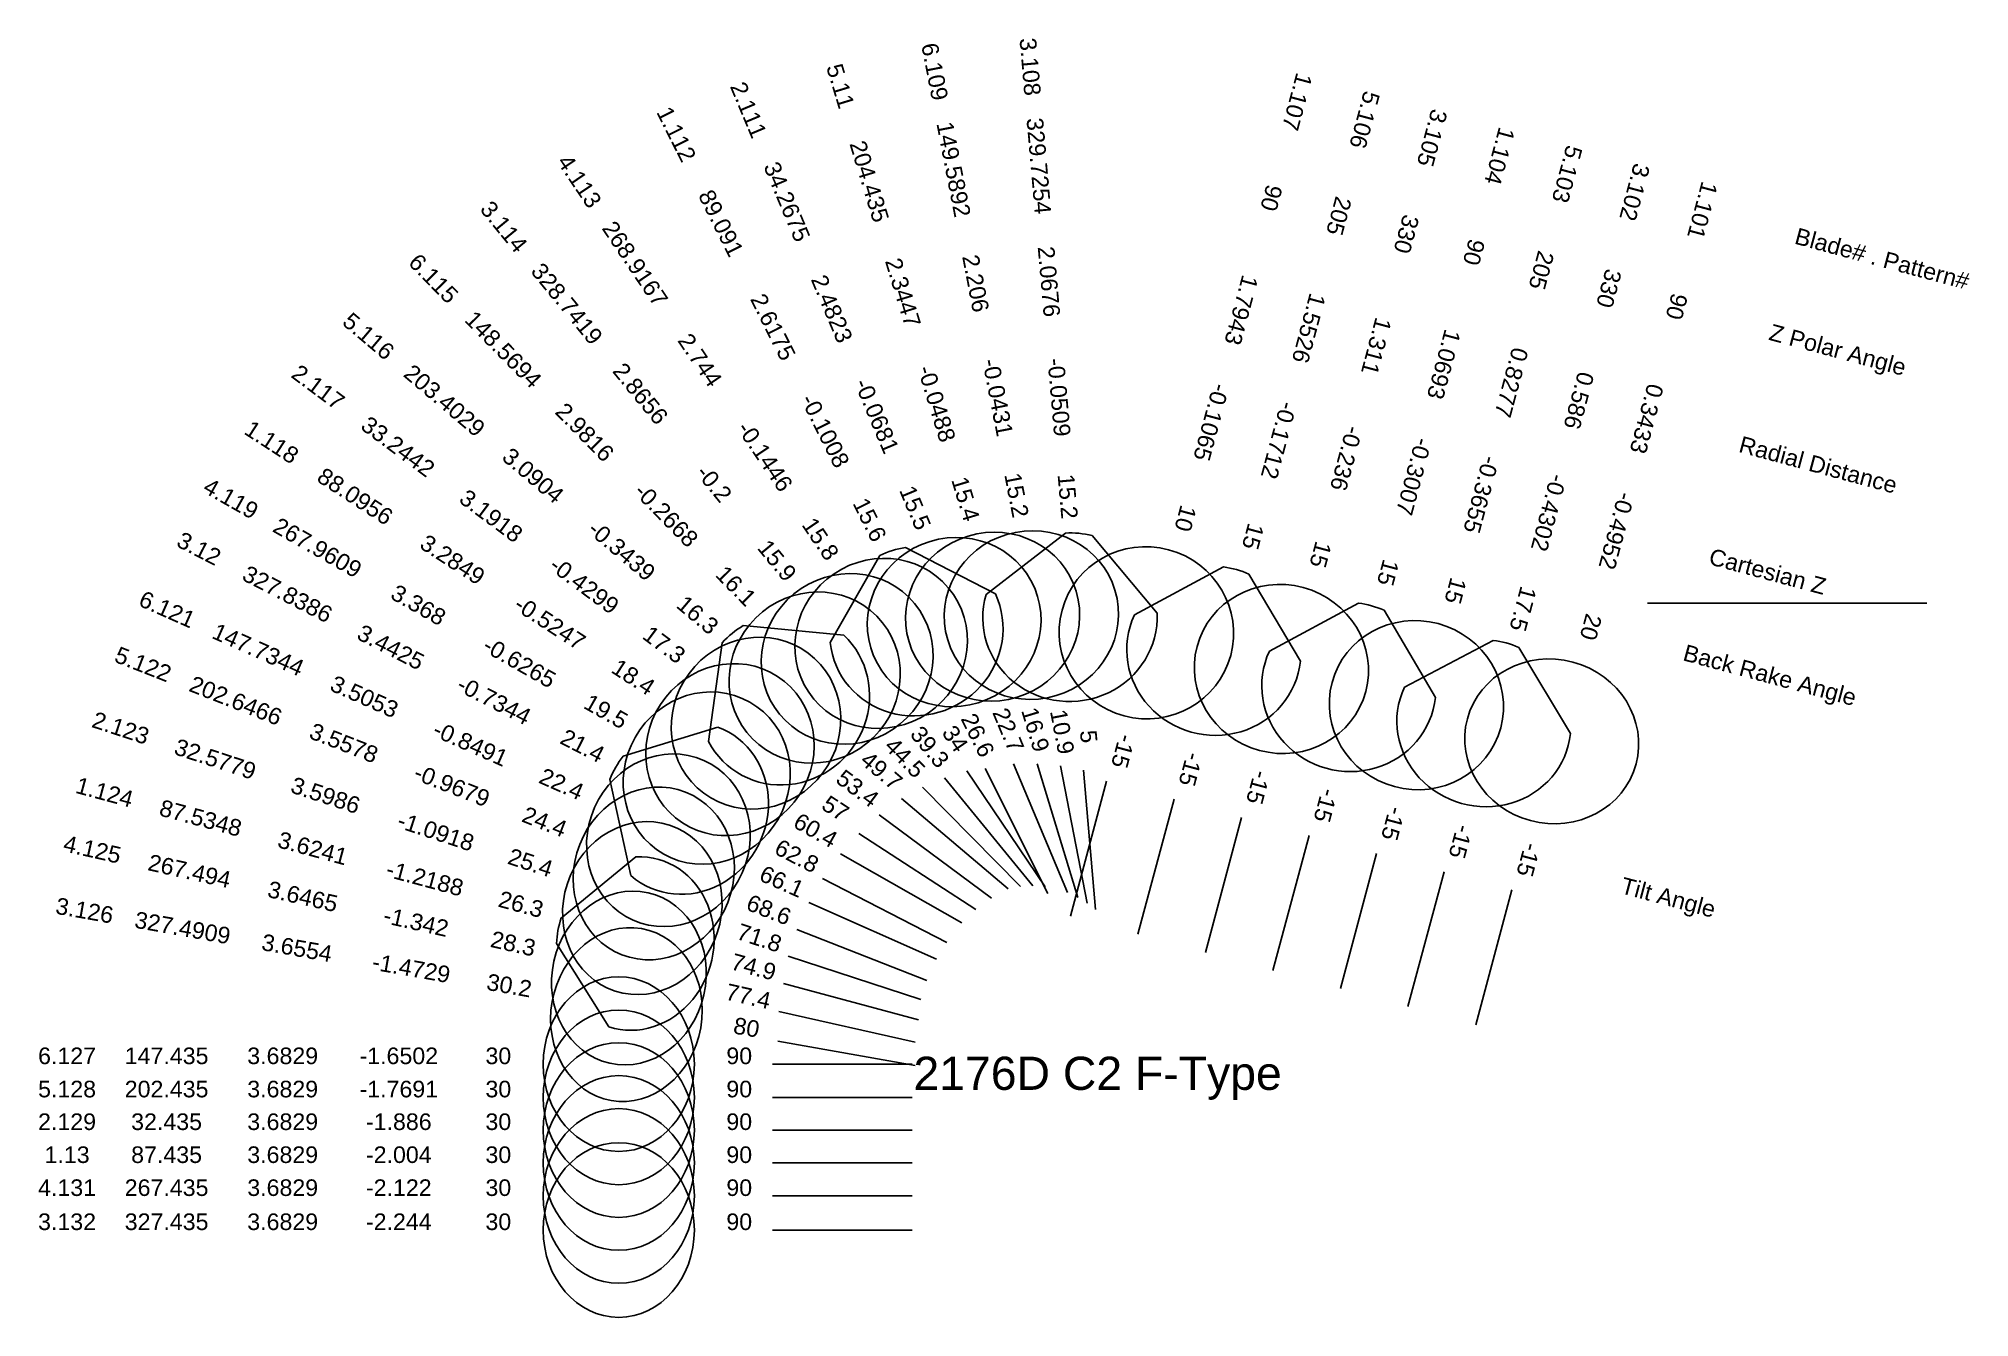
# Model space of a CAD drawing. Header units: inches. Extents: x -5.76 to 1.15, y -2.56 to 2.02.
import ezdxf
from ezdxf.enums import TextEntityAlignment as Align

# ---------------------------------------------------------------- set-up
doc = ezdxf.new("R2010")
doc.units = ezdxf.units.IN
doc.header["$MEASUREMENT"] = 0
for name, color, linetype, true_color in [('Blade_1', 30, 'Continuous', 0xff7f00), ('Blade_2', 7, 'Continuous', 0xcccc00), ('Blade_3', 7, 'Continuous', 0x00cc00), ('Blade_4', 7, 'Continuous', 0x00cccc), ('Blade_5', 7, 'Continuous', 0x0066cc), ('Blade_6', 190, 'Continuous', 0x7f00ff)]:
    doc.layers.add(name, color=color, linetype=linetype, true_color=true_color)
doc.styles.get("Standard").update_dxf_attribs({"font": 'arial.ttf'})

msp = doc.modelspace()

# ---------------------------------------------------------------- linework, layer by layer
msp.add_line((0, 0), (1, 0))
at = {"layer": 'Blade_1'}
for p, q in [((-2.7487, 0.1701), (-2.9261, -0.1409)), ((-2.6565, 0.1988), (-2.3348, 0.0323)), ((-1.0352, -0.0006), (-1.3539, -0.1722)), ((-0.9436, -0.0259), (-0.7592, -0.3376)), ((-2.3709, -0.5924), (-2.1467, -1.0393)), ((-2.3709, -0.5924), (-2.1467, -1.0393)), ((-1.9367, -0.6378), (-2.0661, -1.1207)), ((-1.9367, -0.6378), (-2.0661, -1.1207)), ((-2.8237, -0.8243), (-2.4043, -1.0966)), ((-2.8237, -0.8243), (-2.4043, -1.0966)), ((-1.2117, -0.832), (-1.3411, -1.3149)), ((-1.2117, -0.832), (-1.3411, -1.3149)), ((-3.8889, -1.1273), (-3.6214, -0.9087)), ((-0.4857, -1.0265), (-0.6151, -1.5094)), ((-0.4857, -1.0265), (-0.6151, -1.5094)), ((-3.906, -1.2183), (-3.7186, -1.5166)), ((-3.093, -1.3617), (-2.6102, -1.4916)), ((-3.093, -1.3617), (-2.6102, -1.4916)), ((-3.1329, -2.004), (-2.6329, -2.004)), ((-3.1329, -2.004), (-2.6329, -2.004))]:
    msp.add_line(p, q, dxfattribs=at)
for centre, major_axis, ratio in [((-1.7943, -0.1065), (0.3019, -0.0809), 0.984808), ((-3.2849, -0.5247), (0.1702, 0.2621), 0.948815), ((-0.3433, -0.4952), (0.3019, -0.0809), 0.939693), ((-0.3433, -0.4952), (0.3019, -0.0809), 0.939693), ((-3.6829, -2.004), (0, 0.3125), 0.866025)]:
    msp.add_ellipse(centre, major_axis=major_axis, ratio=ratio, dxfattribs=at)
for centre, major_axis, ratio, start_param, end_param in [((-2.6175, -0.1008), (0.2793, 0.1401), 0.963048, 1.246788, 1.557213), ((-2.6175, -0.1008), (0.2793, 0.1401), 0.963048, 2.793908, 6.257141), ((-1.0693, -0.3007), (0.3019, -0.0809), 0.965926, 1.409197, 1.714618), ((-1.0693, -0.3007), (0.3019, -0.0809), 0.965926, 2.973677, 6.43155), ((-3.6241, -1.2188), (0.0812, 0.3018), 0.896171, 3.091855, 6.565269), ((-3.6241, -1.2188), (0.0812, 0.3018), 0.896171, 7.791209, 8.088819)]:
    msp.add_ellipse(centre, major_axis=major_axis, ratio=ratio, start_param=start_param, end_param=end_param, dxfattribs=at)
at = {"layer": 'Blade_2'}
for p, q in [((-2.2697, -0.5754), (-2.0765, -1.0365)), ((-2.7504, -0.7581), (-2.3492, -1.0564)), ((-3.0761, -1.2635), (-2.6011, -1.4195)), ((-3.1329, -1.886), (-2.6329, -1.886))]:
    msp.add_line(p, q, dxfattribs=at)
for centre, major_axis, ratio in [((-2.4823, -0.0681), (0.2882, 0.1208), 0.963726), ((-3.1918, -0.4299), (0.1865, 0.2508), 0.954517), ((-3.5986, -1.0918), (0.0975, 0.2969), 0.903577), ((-3.6829, -1.886), (0, 0.3125), 0.866025)]:
    msp.add_ellipse(centre, major_axis=major_axis, ratio=ratio, dxfattribs=at)
at = {"layer": 'Blade_3'}
for p, q in [((-2.0843, 0.2503), (-2.3678, 0.0309)), ((-1.9882, 0.2414), (-1.7554, -0.0369)), ((-0.553, -0.1337), (-0.8704, -0.3017)), ((-0.4613, -0.1591), (-0.276, -0.4671)), ((-3.6672, -0.5481), (-3.3278, -0.444)), ((-2.0197, -0.5988), (-1.9762, -1.0969)), ((-2.0197, -0.5988), (-1.9762, -1.0969)), ((-3.7148, -0.6313), (-3.6395, -0.9757)), ((-2.5171, -0.6255), (-2.2002, -1.0123)), ((-2.5171, -0.6255), (-2.2002, -1.0123)), ((-1.4534, -0.7673), (-1.5828, -1.2502)), ((-1.4534, -0.7673), (-1.5828, -1.2502)), ((-0.7284, -0.9615), (-0.8578, -1.4444)), ((-0.7284, -0.9615), (-0.8578, -1.4444)), ((-2.9534, -0.9858), (-2.5087, -1.2144)), ((-2.9534, -0.9858), (-2.5087, -1.2144)), ((-3.1138, -1.5685), (-2.6214, -1.6555)), ((-3.1138, -1.5685), (-2.6214, -1.6555)), ((-3.1329, -2.244), (-2.6329, -2.244)), ((-3.1329, -2.244), (-2.6329, -2.244))]:
    msp.add_line(p, q, dxfattribs=at)
for centre, major_axis, ratio, start_param, end_param in [((-2.0676, -0.0509), (0.3113, 0.0272), 0.965239, 1.229557, 1.540162), ((-2.0676, -0.0509), (0.3113, 0.0272), 0.965239, 2.776605, 6.23919), ((-0.586, -0.4302), (0.3019, -0.0809), 0.953717, 1.409311, 1.71482), ((-0.586, -0.4302), (0.3019, -0.0809), 0.953717, 2.971419, 6.433466), ((-3.4425, -0.7344), (0.1429, 0.2779), 0.930939, 2.916664, 6.389252), ((-3.4425, -0.7344), (0.1429, 0.2779), 0.930939, 1.367976, 1.676092)]:
    msp.add_ellipse(centre, major_axis=major_axis, ratio=ratio, start_param=start_param, end_param=end_param, dxfattribs=at)
for centre, major_axis, ratio in [((-2.8656, -0.2), (0.2417, 0.198), 0.961565), ((-1.311, -0.236), (0.3019, -0.0809), 0.965926), ((-1.311, -0.236), (0.3019, -0.0809), 0.965926), ((-3.6554, -1.4729), (0.0543, 0.3077), 0.864592), ((-3.6829, -2.244), (0, 0.3125), 0.866025)]:
    msp.add_ellipse(centre, major_axis=major_axis, ratio=ratio, dxfattribs=at)
at = {"layer": 'Blade_4'}
for p, q in [((-2.4366, -0.6007), (-2.1571, -1.0152)), ((-2.8897, -0.8979), (-2.4548, -1.1447)), ((-3.1098, -1.4622), (-2.6219, -1.5714)), ((-3.1329, -2.122), (-2.6329, -2.122))]:
    msp.add_line(p, q, dxfattribs=at)
for centre, major_axis, ratio in [((-2.744, -0.1446), (0.2591, 0.1747), 0.96233), ((-3.368, -0.6265), (0.1542, 0.2718), 0.942879), ((-3.6465, -1.342), (0.0683, 0.3049), 0.880809), ((-3.6829, -2.122), (0, 0.3125), 0.866025)]:
    msp.add_ellipse(centre, major_axis=major_axis, ratio=ratio, dxfattribs=at)
at = {"layer": 'Blade_5'}
for p, q in [((-1.5185, 0.1289), (-1.8372, -0.0427)), ((-1.4269, 0.1036), (-1.2425, -0.2081)), ((-3.2374, -0.0807), (-2.8773, -0.1154)), ((-3.3124, -0.1421), (-3.362, -0.4952)), ((-2.1852, -0.5752), (-2.0401, -1.0537)), ((-2.1852, -0.5752), (-2.0401, -1.0537)), ((-2.6707, -0.6993), (-2.2891, -1.0224)), ((-2.6707, -0.6993), (-2.2891, -1.0224)), ((-1.695, -0.7025), (-1.8244, -1.1854)), ((-1.695, -0.7025), (-1.8244, -1.1854)), ((-0.9701, -0.8968), (-1.0995, -1.3797)), ((-0.9701, -0.8968), (-1.0995, -1.3797)), ((-3.0458, -1.1688), (-2.5803, -1.3514)), ((-3.0458, -1.1688), (-2.5803, -1.3514)), ((-3.1329, -1.7691), (-2.6329, -1.7691)), ((-3.1329, -1.7691), (-2.6329, -1.7691))]:
    msp.add_line(p, q, dxfattribs=at)
for centre, major_axis, ratio in [((-2.3447, -0.0488), (0.2991, 0.0906), 0.964323), ((-0.8277, -0.3655), (0.3019, -0.0809), 0.965926), ((-0.8277, -0.3655), (0.3019, -0.0809), 0.965926), ((-3.5578, -0.9679), (0.1141, 0.2909), 0.910856), ((-3.6829, -1.7691), (0, 0.3125), 0.866025)]:
    msp.add_ellipse(centre, major_axis=major_axis, ratio=ratio, dxfattribs=at)
for centre, major_axis, ratio, start_param, end_param in [((-1.5526, -0.1712), (0.3019, -0.0809), 0.965926, 1.409197, 1.714618), ((-1.5526, -0.1712), (0.3019, -0.0809), 0.965926, 2.973677, 6.43155), ((-3.0904, -0.3439), (0.2019, 0.2385), 0.959956, 2.76796, 6.233215), ((-3.0904, -0.3439), (0.2019, 0.2385), 0.959956, 1.225217, 1.536872)]:
    msp.add_ellipse(centre, major_axis=major_axis, ratio=ratio, start_param=start_param, end_param=end_param, dxfattribs=at)
at = {"layer": 'Blade_6'}
for p, q in [((-2.1016, -0.5831), (-2.0068, -1.074)), ((-2.5958, -0.6588), (-2.245, -1.0151)), ((-3.0024, -1.0717), (-2.5452, -1.2741)), ((-3.1329, -1.6502), (-2.6329, -1.6502))]:
    msp.add_line(p, q, dxfattribs=at)
for centre, major_axis, ratio in [((-2.206, -0.0431), (0.3068, 0.0593), 0.96483), ((-2.9816, -0.2668), (0.2227, 0.2192), 0.960767), ((-3.5053, -0.8491), (0.1265, 0.2858), 0.924298), ((-3.6829, -1.6502), (0, 0.3125), 0.866025)]:
    msp.add_ellipse(centre, major_axis=major_axis, ratio=ratio, dxfattribs=at)

# ---------------------------------------------------------------- texts
for s, height, p in [('Blade# . Pattern#', 0.059375, (0.5301, 1.3154)), ('Z Polar Angle', 0.059375, (0.4379, 0.9713)), ('Radial Distance', 0.059375, (0.3303, 0.5699)), ('Cartesian Z', 0.059375, (0.2227, 0.1684)), ('Back Rake Angle', 0.059375, (0.1305, -0.1757)), ('Tilt Angle', 0.05937, (-0.0927, -1.0088))]:
    msp.add_text(s, height=height, rotation=345).set_placement(p, align=Align.MIDDLE_LEFT)
msp.add_text('2176D C2 F-Type', height=0.11875).set_placement((-1.9688, -1.683), align=Align.MIDDLE_CENTER)
at = {"layer": 'Blade_1'}
for s, rotation, p in [('1.107', 255, (-1.2831, 1.8012)), ('1.107', 255, (-1.2831, 1.8012)), ('1.112', 296.64194, (-3.5031, 1.6645)), ('1.112', 296.64194, (-3.5031, 1.6645)), ('1.104', 255, (-0.5581, 1.607)), ('1.104', 255, (-0.5581, 1.607)), ('89.091', 296.64194, (-3.3434, 1.3461)), ('89.091', 296.64194, (-3.3434, 1.3461)), ('90', 255, (-1.3753, 1.4571)), ('90', 255, (-1.3753, 1.4571)), ('1.101', 255, (0.1679, 1.4125)), ('1.101', 255, (0.1679, 1.4125)), ('90', 255, (-0.6503, 1.2629)), ('90', 255, (-0.6503, 1.2629)), ('2.6175', 296.64194, (-3.157, 0.9746)), ('2.6175', 296.64194, (-3.157, 0.9746)), ('1.7943', 255, (-1.4829, 1.0556)), ('1.7943', 255, (-1.4829, 1.0556)), ('90', 255, (0.0757, 1.0684)), ('90', 255, (0.0757, 1.0684)), ('1.0693', 255, (-0.7579, 0.8614)), ('1.0693', 255, (-0.7579, 0.8614)), ('-0.1065', 255, (-1.5905, 0.6542)), ('-0.1065', 255, (-1.5905, 0.6542)), ('0.3433', 255, (-0.0319, 0.6669)), ('0.3433', 255, (-0.0319, 0.6669)), ('-0.1008', 296.64194, (-2.9706, 0.6031)), ('-0.1008', 296.64194, (-2.9706, 0.6031)), ('1.118', 326.99725, (-4.9412, 0.551)), ('1.118', 326.99725, (-4.9412, 0.551)), ('-0.3007', 255, (-0.8655, 0.46)), ('-0.3007', 255, (-0.8655, 0.46)), ('88.0956', 326.99725, (-4.6425, 0.357)), ('88.0956', 326.99725, (-4.6425, 0.357)), ('15.6', 296.64194, (-2.8109, 0.2847)), ('15.6', 296.64194, (-2.8109, 0.2847)), ('10', 255, (-1.6827, 0.3101)), ('10', 255, (-1.6827, 0.3101)), ('-0.4952', 255, (-0.1395, 0.2655)), ('-0.4952', 255, (-0.1395, 0.2655)), ('3.2849', 326.99725, (-4.2939, 0.1306)), ('3.2849', 326.99725, (-4.2939, 0.1306)), ('15', 255, (-0.9577, 0.1159)), ('15', 255, (-0.9577, 0.1159)), ('-0.5247', 326.99725, (-3.9453, -0.0958)), ('-0.5247', 326.99725, (-3.9453, -0.0958)), ('20', 255, (-0.2317, -0.0786)), ('20', 255, (-0.2317, -0.0786)), ('18.4', 326.99725, (-3.6466, -0.2898)), ('18.4', 326.99725, (-3.6466, -0.2898)), ('26.6', 296.64194, (-2.4241, -0.4863)), ('26.6', 296.64194, (-2.4241, -0.4863)), ('-15', 255, (-1.9059, -0.5231)), ('-15', 255, (-1.9059, -0.5231)), ('1.124', 344.94124, (-5.5313, -0.7057)), ('1.124', 344.94124, (-5.5313, -0.7057)), ('57', 326.99725, (-2.9232, -0.7596)), ('57', 326.99725, (-2.9232, -0.7596)), ('-15', 255, (-1.1809, -0.7173)), ('-15', 255, (-1.1809, -0.7173)), ('87.5348', 344.94124, (-5.1873, -0.7982)), ('87.5348', 344.94124, (-5.1873, -0.7982)), ('3.6241', 344.94124, (-4.7859, -0.9062)), ('3.6241', 344.94124, (-4.7859, -0.9062)), ('-15', 255, (-0.4549, -0.9118)), ('-15', 255, (-0.4549, -0.9118)), ('-1.2188', 344.94124, (-4.3846, -1.0142)), ('-1.2188', 344.94124, (-4.3846, -1.0142)), ('26.3', 344.94124, (-4.0406, -1.1068)), ('26.3', 344.94124, (-4.0406, -1.1068)), ('74.9', 344.94124, (-3.2077, -1.3308)), ('74.9', 344.94124, (-3.2077, -1.3308)), ('1.13', 359.99999, (-5.6579, -2.004)), ('1.13', 359.99999, (-5.6579, -2.004)), ('87.435', 359.99999, (-5.3016, -2.004)), ('87.435', 359.99999, (-5.3016, -2.004)), ('3.6829', 359.99999, (-4.886, -2.004)), ('3.6829', 359.99999, (-4.886, -2.004)), ('-2.004', 359.99999, (-4.4704, -2.004)), ('-2.004', 359.99999, (-4.4704, -2.004)), ('30', 359.99999, (-4.1141, -2.004)), ('30', 359.99999, (-4.1141, -2.004)), ('90', 359.99999, (-3.2517, -2.004)), ('90', 359.99999, (-3.2517, -2.004))]:
    msp.add_text(s, height=0.05937, rotation=rotation, dxfattribs=at).set_placement(p, align=Align.CENTER)
at = {"layer": 'Blade_2'}
for s, rotation, p in [('2.111', 292.73782, (-3.2457, 1.7534)), ('34.2675', 292.73782, (-3.108, 1.4248)), ('2.4823', 292.73782, (-2.9473, 1.0415)), ('2.117', 323.36701, (-4.7767, 0.7486)), ('-0.0681', 292.73782, (-2.7867, 0.6582)), ('33.2442', 323.36701, (-4.4908, 0.536)), ('15.5', 292.73782, (-2.649, 0.3296)), ('3.1918', 323.36701, (-4.1573, 0.288)), ('-0.4299', 323.36701, (-3.8238, 0.04)), ('17.3', 323.36701, (-3.5379, -0.1726)), ('2.123', 341.81306, (-5.4749, -0.4754)), ('22.7', 292.73782, (-2.3156, -0.4658)), ('32.5779', 341.81306, (-5.1365, -0.5866)), ('53.4', 323.36701, (-2.8457, -0.6872)), ('3.5986', 341.81306, (-4.7416, -0.7163)), ('-1.0918', 341.81306, (-4.3468, -0.846)), ('25.4', 341.81306, (-4.0083, -0.9572)), ('71.8', 341.81306, (-3.1889, -1.2264)), ('2.129', 359.99999, (-5.6579, -1.886)), ('32.435', 359.99999, (-5.3016, -1.886)), ('3.6829', 359.99999, (-4.886, -1.886)), ('-1.886', 359.99999, (-4.4704, -1.886)), ('30', 359.99999, (-4.1141, -1.886)), ('90', 359.99999, (-3.2517, -1.886))]:
    msp.add_text(s, height=0.05937, rotation=rotation, dxfattribs=at).set_placement(p, align=Align.CENTER)
at = {"layer": 'Blade_3'}
for s, height, rotation, p in [('3.108', 0.05937, 274.99347, (-2.2395, 1.9166)), ('3.108', 0.05937, 274.99347, (-2.2395, 1.9166)), ('329.7254', 0.05937, 274.99347, (-2.2085, 1.5617)), ('329.7254', 0.05937, 274.99347, (-2.2085, 1.5617)), ('3.105', 0.05937, 255, (-0.7998, 1.6717)), ('3.105', 0.05937, 255, (-0.7998, 1.6717)), ('3.102', 0.05937, 255, (-0.0748, 1.4775)), ('3.102', 0.05937, 255, (-0.0748, 1.4775)), ('3.114', 0.05937, 309.32268, (-4.1171, 1.3278)), ('3.114', 0.05937, 309.32268, (-4.1171, 1.3278)), ('330', 0.05937, 255, (-0.892, 1.3276)), ('330', 0.05937, 255, (-0.892, 1.3276)), ('2.0676', 0.05937, 274.99347, (-2.1723, 1.1477)), ('2.0676', 0.05937, 274.99347, (-2.1723, 1.1477)), ('328.7419', 0.05937, 309.32268, (-3.8914, 1.0522)), ('328.7419', 0.05937, 309.32268, (-3.8914, 1.0522)), ('330', 0.05937, 255, (-0.167, 1.1334)), ('330', 0.05937, 255, (-0.167, 1.1334)), ('1.311', 0.05937, 255, (-0.9996, 0.9261)), ('1.311', 0.05937, 255, (-0.9996, 0.9261)), ('2.8656', 0.05937, 309.32268, (-3.628, 0.7307)), ('2.8656', 0.05937, 309.32268, (-3.628, 0.7307)), ('-0.0509', 0.05937, 274.99347, (-2.1362, 0.7336)), ('-0.0509', 0.05937, 274.99347, (-2.1362, 0.7336)), ('0.586', 0.05937, 255, (-0.2746, 0.7319)), ('0.586', 0.05937, 255, (-0.2746, 0.7319)), ('-0.236', 0.05937, 255, (-1.1072, 0.5247)), ('-0.236', 0.05937, 255, (-1.1072, 0.5247)), ('-0.2', 0.05937, 309.32268, (-3.3646, 0.4092)), ('-0.2', 0.05937, 309.32268, (-3.3646, 0.4092)), ('15.2', 0.05937, 274.99347, (-2.1051, 0.3787)), ('15.2', 0.05937, 274.99347, (-2.1051, 0.3787)), ('-0.4302', 0.05937, 255, (-0.3822, 0.3305)), ('-0.4302', 0.05937, 255, (-0.3822, 0.3305)), ('3.12', 0.05937, 332.79491, (-5.199, 0.1685)), ('3.12', 0.05937, 332.79491, (-5.199, 0.1685)), ('15.9', 0.05937, 309.32268, (-3.1389, 0.1336)), ('15.9', 0.05937, 309.32268, (-3.1389, 0.1336)), ('15', 0.05937, 255, (-1.1994, 0.1806)), ('15', 0.05937, 255, (-1.1994, 0.1806)), ('327.8386', 0.05937, 332.79491, (-4.8822, 0.0057)), ('327.8386', 0.05937, 332.79491, (-4.8822, 0.0057)), ('17.5', 0.05937, 255, (-0.4744, -0.0136)), ('17.5', 0.05937, 255, (-0.4744, -0.0136)), ('3.4425', 0.05937, 332.79491, (-4.5125, -0.1844)), ('3.4425', 0.05937, 332.79491, (-4.5125, -0.1844)), ('-0.7344', 0.05937, 332.79491, (-4.1429, -0.3744)), ('-0.7344', 0.05937, 332.79491, (-4.1429, -0.3744)), ('21.4', 0.05937, 332.79491, (-3.8261, -0.5372)), ('21.4', 0.05937, 332.79491, (-3.8261, -0.5372)), ('39.3', 0.05937, 309.32268, (-2.5923, -0.5336)), ('39.3', 0.05937, 309.32268, (-2.5923, -0.5336)), ('5', 0.0594, 274.99347, (-2.0301, -0.4805)), ('5', 0.0594, 274.99347, (-2.0301, -0.4805)), ('-15', 0.05937, 255, (-1.4226, -0.6526)), ('-15', 0.05937, 255, (-1.4226, -0.6526)), ('-15', 0.05937, 255, (-0.6976, -0.8468)), ('-15', 0.05937, 255, (-0.6976, -0.8468)), ('62.8', 0.05937, 332.79491, (-3.059, -0.9316)), ('62.8', 0.05937, 332.79491, (-3.059, -0.9316)), ('3.126', 0.05937, 349.98741, (-5.6003, -1.1295)), ('3.126', 0.05937, 349.98741, (-5.6003, -1.1295)), ('327.4909', 0.05937, 349.98741, (-5.2495, -1.1915)), ('327.4909', 0.05937, 349.98741, (-5.2495, -1.1915)), ('3.6554', 0.05937, 349.98741, (-4.8402, -1.2637)), ('3.6554', 0.05937, 349.98741, (-4.8402, -1.2637)), ('-1.4729', 0.05937, 349.98741, (-4.4309, -1.336)), ('-1.4729', 0.05937, 349.98741, (-4.4309, -1.336)), ('30.2', 0.05937, 349.98741, (-4.0801, -1.3979)), ('30.2', 0.05937, 349.98741, (-4.0801, -1.3979)), ('80', 0.05937, 349.98741, (-3.2307, -1.5479)), ('80', 0.05937, 349.98741, (-3.2307, -1.5479)), ('3.132', 0.05937, 359.99999, (-5.6579, -2.244)), ('3.132', 0.05937, 359.99999, (-5.6579, -2.244)), ('327.435', 0.05937, 359.99999, (-5.3016, -2.244)), ('327.435', 0.05937, 359.99999, (-5.3016, -2.244)), ('3.6829', 0.05937, 359.99999, (-4.886, -2.244)), ('3.6829', 0.05937, 359.99999, (-4.886, -2.244)), ('-2.244', 0.05937, 359.99999, (-4.4704, -2.244)), ('-2.244', 0.05937, 359.99999, (-4.4704, -2.244)), ('30', 0.05937, 359.99999, (-4.1141, -2.244)), ('30', 0.05937, 359.99999, (-4.1141, -2.244)), ('90', 0.05937, 359.99999, (-3.2517, -2.244)), ('90', 0.05937, 359.99999, (-3.2517, -2.244))]:
    msp.add_text(s, height=height, rotation=rotation, dxfattribs=at).set_placement(p, align=Align.CENTER)
at = {"layer": 'Blade_4'}
for s, rotation, p in [('4.113', 303.98478, (-3.848, 1.493)), ('268.9167', 303.98478, (-3.6488, 1.1976)), ('2.744', 303.98478, (-3.4165, 0.853)), ('-0.1446', 303.98478, (-3.1842, 0.5084)), ('4.119', 330.42869, (-5.0858, 0.3482)), ('267.9609', 330.42869, (-4.7759, 0.1724)), ('15.8', 303.98478, (-2.9851, 0.213)), ('3.368', 330.42869, (-4.4144, -0.0328)), ('-0.6265', 330.42869, (-4.0529, -0.2379)), ('19.5', 330.42869, (-3.7431, -0.4137)), ('34', 303.98478, (-2.503, -0.5022)), ('60.4', 330.42869, (-2.9929, -0.8393)), ('4.125', 347.37966, (-5.5738, -0.9105)), ('267.494', 347.37966, (-5.2262, -0.9883)), ('3.6465', 347.37966, (-4.8206, -1.0791)), ('-1.342', 347.37966, (-4.415, -1.1699)), ('28.3', 347.37966, (-4.0673, -1.2478)), ('77.4', 347.37966, (-3.2257, -1.4362)), ('4.131', 359.99999, (-5.6579, -2.122)), ('267.435', 359.99999, (-5.3016, -2.122)), ('3.6829', 359.99999, (-4.886, -2.122)), ('-2.122', 359.99999, (-4.4704, -2.122)), ('30', 359.99999, (-4.1141, -2.122)), ('90', 359.99999, (-3.2517, -2.122))]:
    msp.add_text(s, height=0.05937, rotation=rotation, dxfattribs=at).set_placement(p, align=Align.CENTER)
at = {"layer": 'Blade_5'}
for s, rotation, p in [('5.11', 286.86183, (-2.9176, 1.8413)), ('5.11', 286.86183, (-2.9176, 1.8413)), ('5.106', 255, (-1.0414, 1.7365)), ('5.106', 255, (-1.0414, 1.7365)), ('204.435', 286.86183, (-2.8142, 1.5004)), ('204.435', 286.86183, (-2.8142, 1.5004)), ('5.103', 255, (-0.3165, 1.5422)), ('5.103', 255, (-0.3165, 1.5422)), ('205', 255, (-1.1336, 1.3924)), ('205', 255, (-1.1336, 1.3924)), ('205', 255, (-0.4087, 1.1981)), ('205', 255, (-0.4087, 1.1981)), ('2.3447', 286.86183, (-2.6937, 1.1026)), ('2.3447', 286.86183, (-2.6937, 1.1026)), ('1.5526', 255, (-1.2412, 0.9909)), ('1.5526', 255, (-1.2412, 0.9909)), ('5.116', 319.7428, (-4.5976, 0.9324)), ('5.116', 319.7428, (-4.5976, 0.9324)), ('0.8277', 255, (-0.5163, 0.7966)), ('0.8277', 255, (-0.5163, 0.7966)), ('203.4029', 319.7428, (-4.3258, 0.7022)), ('203.4029', 319.7428, (-4.3258, 0.7022)), ('-0.0488', 286.86183, (-2.5731, 0.7048)), ('-0.0488', 286.86183, (-2.5731, 0.7048)), ('-0.1712', 255, (-1.3488, 0.5895)), ('-0.1712', 255, (-1.3488, 0.5895)), ('3.0904', 319.7428, (-4.0086, 0.4336)), ('3.0904', 319.7428, (-4.0086, 0.4336)), ('-0.3655', 255, (-0.6239, 0.3952)), ('-0.3655', 255, (-0.6239, 0.3952)), ('15.4', 286.86183, (-2.4698, 0.3639)), ('15.4', 286.86183, (-2.4698, 0.3639)), ('15', 255, (-1.441, 0.2454)), ('15', 255, (-1.441, 0.2454)), ('-0.3439', 319.7428, (-3.6914, 0.165)), ('-0.3439', 319.7428, (-3.6914, 0.165)), ('15', 255, (-0.7161, 0.0511)), ('15', 255, (-0.7161, 0.0511)), ('16.3', 319.7428, (-3.4195, -0.0652)), ('16.3', 319.7428, (-3.4195, -0.0652)), ('5.122', 338.58083, (-5.3964, -0.2467)), ('5.122', 338.58083, (-5.3964, -0.2467)), ('202.6466', 338.58083, (-5.0648, -0.3768)), ('202.6466', 338.58083, (-5.0648, -0.3768)), ('16.9', 286.86183, (-2.2196, -0.4615)), ('16.9', 286.86183, (-2.2196, -0.4615)), ('3.5578', 338.58083, (-4.6778, -0.5285)), ('3.5578', 338.58083, (-4.6778, -0.5285)), ('49.7', 319.7428, (-2.7613, -0.6226)), ('49.7', 319.7428, (-2.7613, -0.6226)), ('-15', 255, (-1.6642, -0.5878)), ('-15', 255, (-1.6642, -0.5878)), ('-0.9679', 338.58083, (-4.2909, -0.6803)), ('-0.9679', 338.58083, (-4.2909, -0.6803)), ('24.4', 338.58083, (-3.9593, -0.8104)), ('24.4', 338.58083, (-3.9593, -0.8104)), ('-15', 255, (-0.9393, -0.7821)), ('-15', 255, (-0.9393, -0.7821)), ('68.6', 338.58083, (-3.1563, -1.1254)), ('68.6', 338.58083, (-3.1563, -1.1254)), ('5.128', 359.99999, (-5.6579, -1.7691)), ('5.128', 359.99999, (-5.6579, -1.7691)), ('202.435', 359.99999, (-5.3016, -1.7691)), ('202.435', 359.99999, (-5.3016, -1.7691)), ('3.6829', 359.99999, (-4.886, -1.7691)), ('3.6829', 359.99999, (-4.886, -1.7691)), ('-1.7691', 359.99999, (-4.4704, -1.7691)), ('-1.7691', 359.99999, (-4.4704, -1.7691)), ('30', 359.99999, (-4.1141, -1.7691)), ('30', 359.99999, (-4.1141, -1.7691)), ('90', 359.99999, (-3.2517, -1.7691)), ('90', 359.99999, (-3.2517, -1.7691))]:
    msp.add_text(s, height=0.05937, rotation=rotation, dxfattribs=at).set_placement(p, align=Align.CENTER)
at = {"layer": 'Blade_6'}
for s, rotation, p in [('6.109', 280.93847, (-2.5808, 1.896)), ('149.5892', 280.93847, (-2.5132, 1.5462)), ('6.115', 314.54738, (-4.3671, 1.1407)), ('2.206', 280.93847, (-2.4343, 1.1382)), ('148.5694', 314.54738, (-4.1172, 0.8868)), ('-0.0431', 280.93847, (-2.3554, 0.7301)), ('2.9816', 314.54738, (-3.8256, 0.5906)), ('15.2', 280.93847, (-2.2878, 0.3803)), ('-0.2668', 314.54738, (-3.534, 0.2944)), ('16.1', 314.54738, (-3.2841, 0.0405)), ('6.121', 336.12614, (-5.3113, -0.0498)), ('147.7344', 336.12614, (-4.9856, -0.194)), ('3.5053', 336.12614, (-4.6055, -0.3622)), ('10.9', 280.93847, (-2.1242, -0.4665)), ('-0.8491', 336.12614, (-4.2254, -0.5304)), ('44.5', 314.54738, (-2.6791, -0.5741)), ('22.4', 336.12614, (-3.8997, -0.6746)), ('66.1', 336.12614, (-3.111, -1.0236)), ('6.127', 359.99999, (-5.6579, -1.6502)), ('147.435', 359.99999, (-5.3016, -1.6502)), ('3.6829', 359.99999, (-4.886, -1.6502)), ('-1.6502', 359.99999, (-4.4704, -1.6502)), ('30', 359.99999, (-4.1141, -1.6502)), ('90', 359.99999, (-3.2517, -1.6502))]:
    msp.add_text(s, height=0.05937, rotation=rotation, dxfattribs=at).set_placement(p, align=Align.CENTER)

doc.saveas('drawing.dxf')
